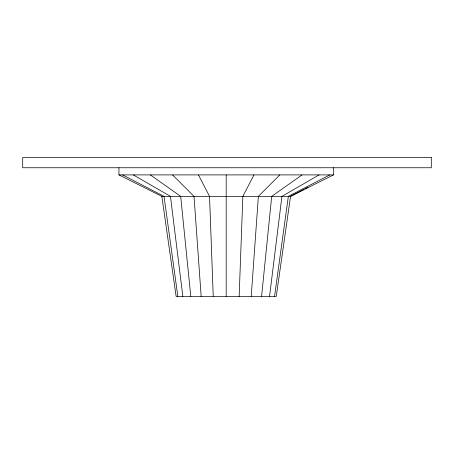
<?xml version="1.0" encoding="UTF-8"?>
<svg xmlns="http://www.w3.org/2000/svg" width="454" height="454" viewBox="0 0 454 454"><rect width="100%" height="100%" fill="white"/><g stroke="black" fill="none" stroke-linecap="round" stroke-linejoin="round"><path stroke-width="0.68" d="M239.15 296.462L242.85 196.355L253.956 174.904M251.221 296.462L258.371 196.355L279.823 174.904M261.589 296.462L271.702 196.355L302.035 174.904M269.54 296.462L281.928 196.355L319.083 174.904M274.545 296.462L288.358 196.355L329.797 174.904M303.618 189.528L290.549 196.355L161.84 196.355L118.937 174.904L118.937 167.753M304.861 188.881L307.977 187.252M333.452 167.753L333.452 174.904L290.549 196.355L276.248 296.462L176.141 296.462L161.84 196.355M118.937 174.904L333.452 174.904M122.591 174.904L164.03 196.355L177.849 296.462M133.306 174.904L170.46 196.355L182.849 296.462M150.353 174.904L180.686 196.355L190.799 296.462M172.565 174.904L194.017 196.355L201.167 296.462M198.432 174.904L209.538 196.355L213.238 296.462M226.194 174.904L226.194 296.462M431.3 157.538L22.7 157.538L22.7 167.753L431.3 167.753L431.3 157.538"/></g></svg>
